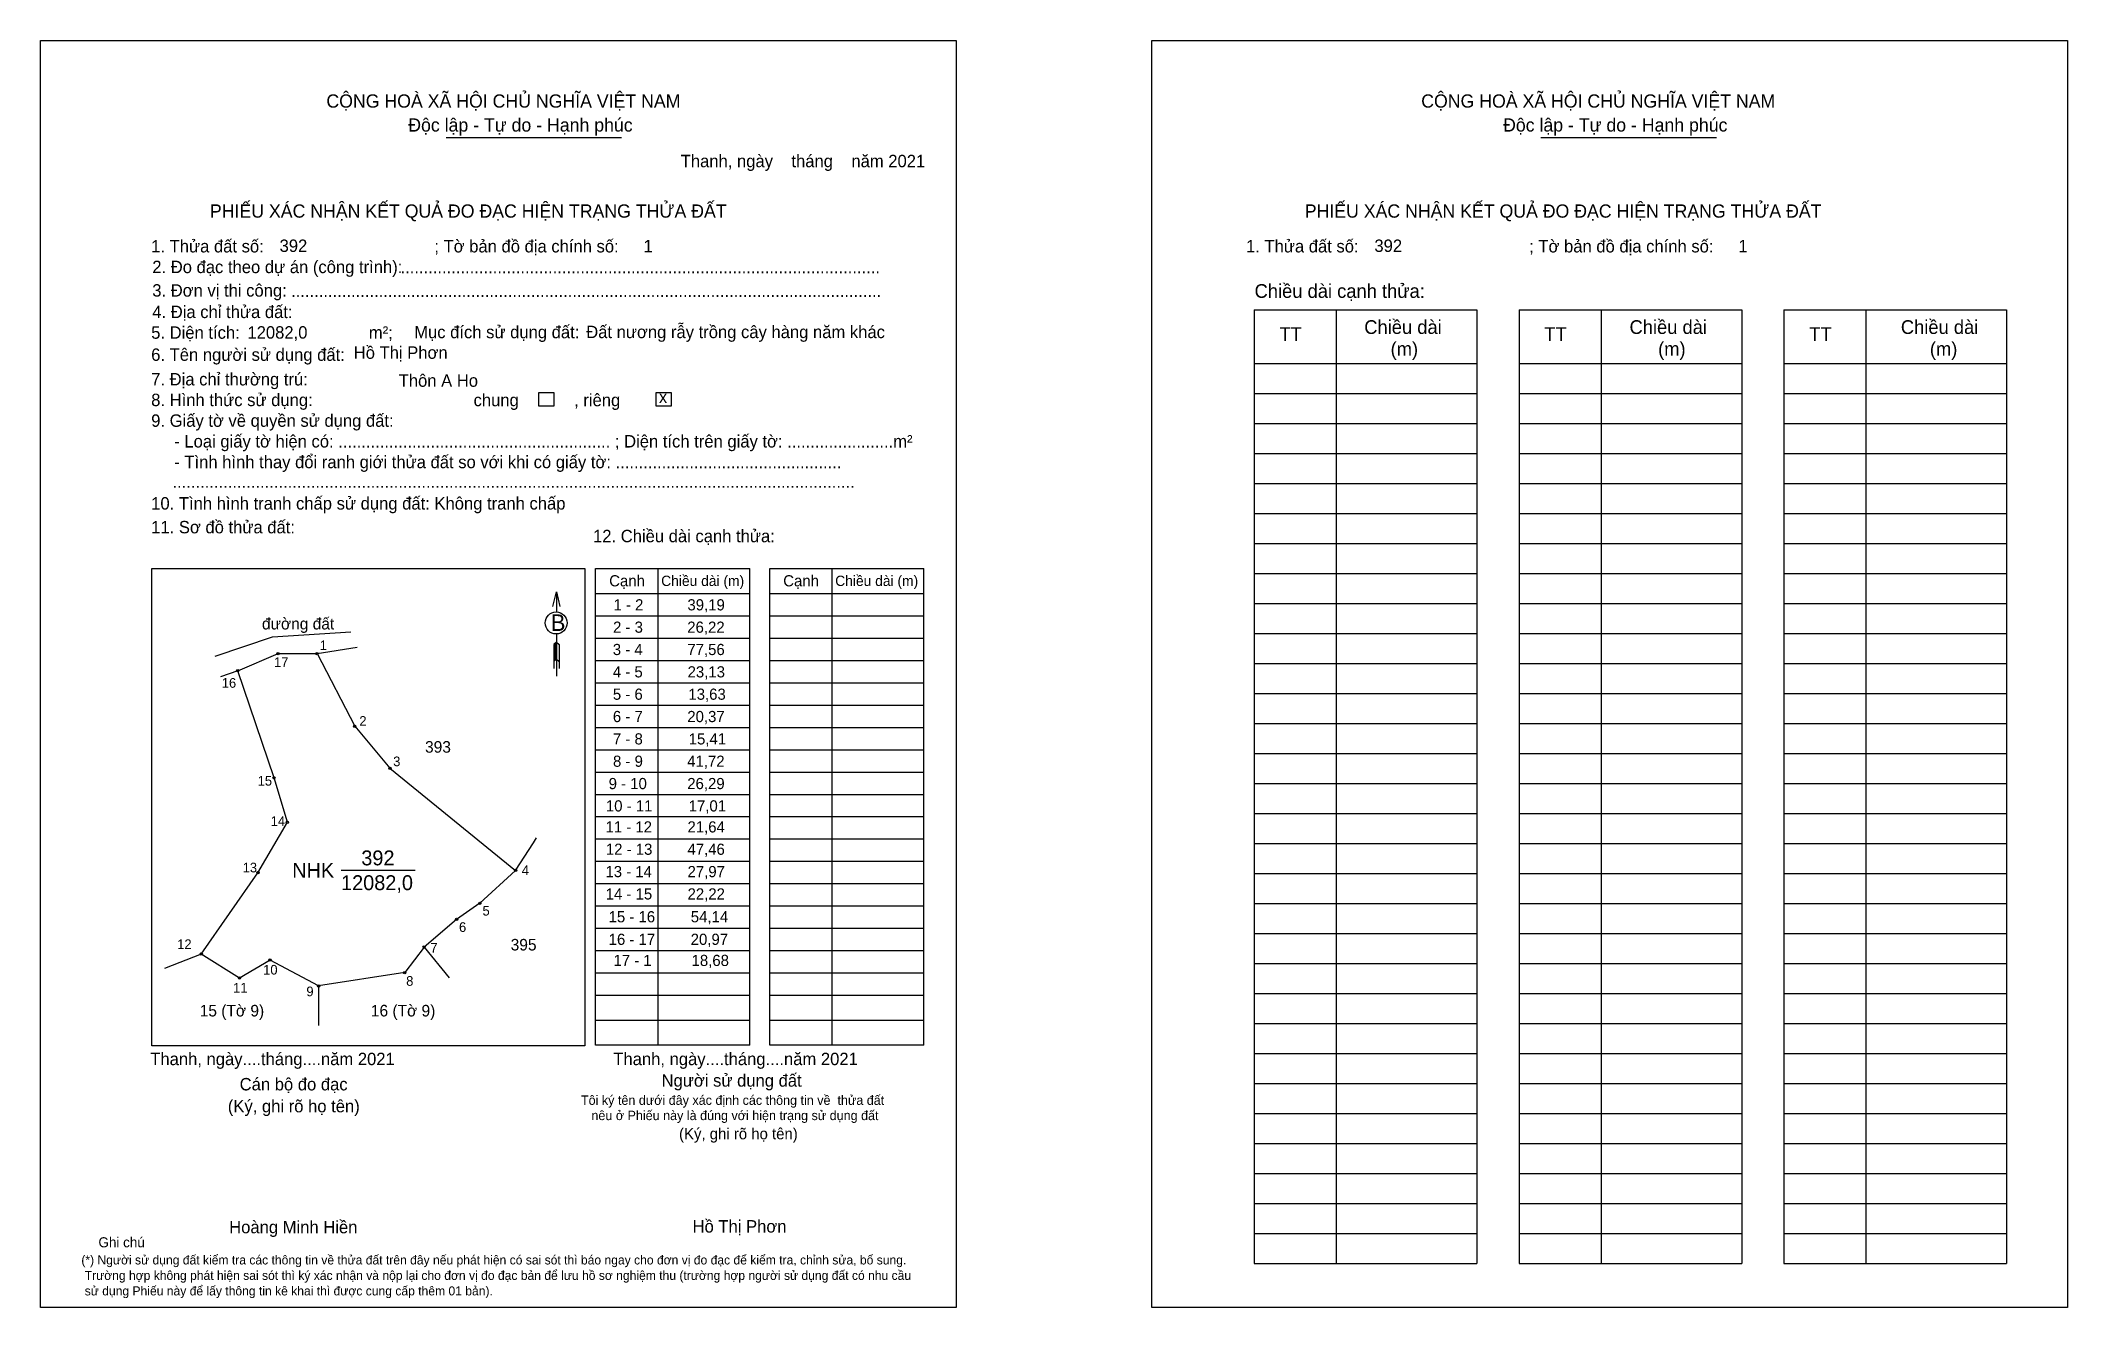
# Model space of a CAD drawing. Extents: x 545409 to 546379, y 1824297 to 1824903.
import ezdxf

# ---------------------------------------------------------------- set-up
doc = ezdxf.new("R2010")
doc.units = 0
for name, color, linetype in [('CanhThua', 7, 'Continuous'), ('kqddKhungInTrang1', 7, 'Continuous'), ('kqddKhungInTrang2', 7, 'Continuous'), ('kqddNoiDung', 7, 'Continuous'), ('kqddTemplate', 7, 'Continuous'), ('Level 1', 7, 'Continuous'), ('MocDinhThua', 7, 'Continuous'), ('NhanDiaChinhThua', 7, 'Continuous'), ('NhanTuCan', 7, 'Continuous'), ('RauThua', 7, 'Continuous'), ('SoHieuDinhThua', 7, 'Continuous')]:
    doc.layers.add(name, color=color, linetype=linetype)

msp = doc.modelspace()

# ---------------------------------------------------------------- linework, layer by layer
at = {"layer": 'CanhThua'}
for p, q in [((545503.14, 1824601.48), (545522.44, 1824609.7)), ((545522.44, 1824609.7), (545541.12, 1824609.7)), ((545541.12, 1824609.7), (545559.1, 1824574.88)), ((545520.52, 1824550.21), (545503.14, 1824601.48)), ((545559.1, 1824574.88), (545575.94, 1824554.79)), ((545526.91, 1824528.92), (545520.52, 1824550.21)), ((545575.94, 1824554.79), (545636.11, 1824505.86)), ((545512.8, 1824504.77), (545526.91, 1824528.92)), ((545485.62, 1824465.86), (545512.8, 1824504.77)), ((545636.11, 1824505.86), (545619.07, 1824490.21)), ((545607.89, 1824482.42), (545592.36, 1824469.23)), ((545619.07, 1824490.21), (545607.89, 1824482.42)), ((545503.95, 1824454.36), (545485.62, 1824465.86)), ((545518.62, 1824462.97), (545503.95, 1824454.36)), ((545541.81, 1824450.58), (545518.62, 1824462.97)), ((545592.36, 1824469.23), (545583.04, 1824456.96)), ((545583.04, 1824456.96), (545541.81, 1824450.58))]:
    msp.add_line(p, q, dxfattribs=at)
at = {"layer": 'kqddKhungInTrang1'}
msp.add_lwpolyline([(545408.68, 1824903.17), (545847.17, 1824903.17), (545847.17, 1824296.67), (545408.68, 1824296.67)], close=True, dxfattribs=at)
at = {"layer": 'kqddKhungInTrang2'}
msp.add_lwpolyline([(545940.71, 1824903.17), (546379.21, 1824903.17), (546379.21, 1824296.67), (545940.71, 1824296.67)], close=True, dxfattribs=at)
at = {"layer": 'kqddTemplate'}
for p, q in [((545602.9, 1824856.75), (545686.88, 1824856.75)), ((546127.12, 1824856.75), (546211.1, 1824856.75)), ((545989.8, 1824774.31), (546096.42, 1824774.31)), ((545989.8, 1824774.31), (545989.8, 1824317.74)), ((546029.03, 1824774.31), (546029.03, 1824317.74)), ((546096.42, 1824774.31), (546096.42, 1824317.74)), ((546116.62, 1824774.31), (546116.62, 1824317.74)), ((546116.62, 1824774.31), (546223.24, 1824774.31)), ((546155.86, 1824774.31), (546155.86, 1824317.74)), ((546223.24, 1824774.31), (546223.24, 1824317.74)), ((546243.44, 1824774.31), (546243.44, 1824317.74)), ((546243.44, 1824774.31), (546350.06, 1824774.31)), ((546282.68, 1824774.31), (546282.68, 1824317.73)), ((546350.06, 1824774.31), (546350.06, 1824317.73)), ((545989.8, 1824748.62), (546096.42, 1824748.62)), ((546116.62, 1824748.62), (546223.24, 1824748.62)), ((546243.44, 1824748.62), (546350.06, 1824748.62)), ((545989.8, 1824734.26), (546096.42, 1824734.26)), ((546116.62, 1824734.26), (546223.24, 1824734.26)), ((546243.44, 1824734.25), (546350.06, 1824734.25)), ((545989.8, 1824719.89), (546096.42, 1824719.89)), ((546116.62, 1824719.89), (546223.24, 1824719.89)), ((546243.44, 1824719.89), (546350.06, 1824719.89)), ((545989.8, 1824705.53), (546096.42, 1824705.53)), ((546116.62, 1824705.53), (546223.24, 1824705.53)), ((546243.44, 1824705.53), (546350.06, 1824705.53)), ((545989.8, 1824691.17), (546096.42, 1824691.17)), ((546116.62, 1824691.17), (546223.24, 1824691.17)), ((546243.44, 1824691.17), (546350.06, 1824691.17)), ((545989.8, 1824676.8), (546096.42, 1824676.8)), ((546116.62, 1824676.8), (546223.24, 1824676.8)), ((546243.44, 1824676.8), (546350.06, 1824676.8)), ((545989.8, 1824662.44), (546096.42, 1824662.44)), ((546116.62, 1824662.44), (546223.24, 1824662.44)), ((546243.44, 1824662.44), (546350.06, 1824662.44)), ((545674.48, 1824650.43), (545748.35, 1824650.43)), ((545674.48, 1824422.19), (545674.48, 1824650.43)), ((545704.19, 1824650.43), (545704.19, 1824422.19)), ((545748.35, 1824422.19), (545748.35, 1824650.43)), ((545757.81, 1824650.43), (545831.68, 1824650.43)), ((545757.81, 1824422.19), (545757.81, 1824650.43)), ((545787.52, 1824650.43), (545787.52, 1824422.19)), ((545831.68, 1824422.19), (545831.68, 1824650.43)), ((545989.8, 1824648.08), (546096.42, 1824648.08)), ((546116.62, 1824648.08), (546223.24, 1824648.08)), ((546243.44, 1824648.08), (546350.06, 1824648.08)), ((545655.66, 1824639.21), (545655.68, 1824629.63)), ((545674.48, 1824638.48), (545748.35, 1824638.48)), ((545757.81, 1824638.48), (545831.68, 1824638.48)), ((545674.48, 1824627.79), (545748.35, 1824627.79)), ((545757.81, 1824627.79), (545831.68, 1824627.79)), ((545989.8, 1824633.72), (546096.42, 1824633.72)), ((546116.62, 1824633.72), (546223.24, 1824633.72)), ((546243.44, 1824633.72), (546350.06, 1824633.72)), ((545655.69, 1824619.11), (545655.73, 1824598.95)), ((545674.48, 1824617.09), (545748.35, 1824617.09)), ((545757.81, 1824617.09), (545831.68, 1824617.09)), ((545989.8, 1824619.35), (546096.42, 1824619.35)), ((546116.62, 1824619.35), (546223.24, 1824619.35)), ((546243.44, 1824619.35), (546350.06, 1824619.35)), ((545655.7, 1824615.24), (545654.47, 1824614.07)), ((545655.7, 1824614.69), (545654.47, 1824613.52)), ((545655.7, 1824614.15), (545654.47, 1824612.97)), ((545654.47, 1824614.07), (545654.47, 1824602.51)), ((545655.7, 1824613.6), (545654.47, 1824612.42)), ((545655.7, 1824613.05), (545654.47, 1824611.88)), ((545655.7, 1824612.51), (545654.47, 1824611.33)), ((545655.7, 1824611.96), (545654.47, 1824610.78)), ((545655.71, 1824611.41), (545654.47, 1824610.23)), ((545655.71, 1824610.87), (545654.47, 1824609.69)), ((545655.71, 1824610.32), (545654.47, 1824609.14)), ((545655.71, 1824609.77), (545654.47, 1824608.59)), ((545655.71, 1824609.23), (545654.47, 1824608.05)), ((545655.71, 1824608.68), (545654.47, 1824607.5)), ((545655.71, 1824608.14), (545654.47, 1824606.95)), ((545655.71, 1824607.59), (545654.47, 1824606.4)), ((545655.71, 1824607.04), (545654.47, 1824605.86)), ((545655.7, 1824615.24), (545656.96, 1824614.07)), ((545655.71, 1824607.04), (545656.96, 1824605.86)), ((545656.96, 1824614.07), (545656.96, 1824602.51)), ((545674.48, 1824606.4), (545748.35, 1824606.4)), ((545757.81, 1824606.4), (545831.68, 1824606.4)), ((545989.8, 1824604.99), (546096.42, 1824604.99)), ((546116.62, 1824604.99), (546223.24, 1824604.99)), ((546243.44, 1824604.99), (546350.06, 1824604.99)), ((545674.48, 1824595.7), (545748.35, 1824595.7)), ((545757.81, 1824595.7), (545831.68, 1824595.7)), ((545989.8, 1824590.63), (546096.42, 1824590.63)), ((546116.62, 1824590.63), (546223.24, 1824590.63)), ((546243.44, 1824590.63), (546350.06, 1824590.63)), ((545674.48, 1824585), (545748.35, 1824585)), ((545757.81, 1824585), (545831.68, 1824585)), ((545674.48, 1824574.31), (545748.35, 1824574.31)), ((545757.81, 1824574.31), (545831.68, 1824574.31)), ((545989.8, 1824576.27), (546096.42, 1824576.27)), ((546116.62, 1824576.26), (546223.24, 1824576.26)), ((546243.44, 1824576.26), (546350.06, 1824576.26)), ((545674.48, 1824563.61), (545748.35, 1824563.61)), ((545757.81, 1824563.61), (545831.68, 1824563.61)), ((545989.8, 1824561.9), (546096.42, 1824561.9)), ((546116.62, 1824561.9), (546223.24, 1824561.9)), ((546243.44, 1824561.9), (546350.06, 1824561.9)), ((545674.48, 1824552.92), (545748.35, 1824552.92)), ((545757.81, 1824552.92), (545831.68, 1824552.92)), ((545674.48, 1824542.22), (545748.35, 1824542.22)), ((545757.81, 1824542.22), (545831.68, 1824542.22)), ((545989.8, 1824547.54), (546096.42, 1824547.54)), ((546116.62, 1824547.54), (546223.24, 1824547.54)), ((546243.44, 1824547.54), (546350.06, 1824547.54)), ((545748.35, 1824531.53), (545674.48, 1824531.53)), ((545831.68, 1824531.53), (545757.81, 1824531.53)), ((545989.8, 1824533.18), (546096.42, 1824533.18)), ((546116.62, 1824533.18), (546223.24, 1824533.18)), ((546243.44, 1824533.18), (546350.06, 1824533.18)), ((545748.35, 1824520.83), (545674.48, 1824520.83)), ((545831.68, 1824520.83), (545757.81, 1824520.83)), ((545748.35, 1824510.14), (545674.48, 1824510.14)), ((545831.68, 1824510.14), (545757.81, 1824510.14)), ((545989.8, 1824518.81), (546096.42, 1824518.81)), ((546116.62, 1824518.81), (546223.24, 1824518.81)), ((546243.44, 1824518.81), (546350.06, 1824518.81)), ((545989.8, 1824504.45), (546096.42, 1824504.45)), ((546116.62, 1824504.45), (546223.24, 1824504.45)), ((546243.44, 1824504.45), (546350.06, 1824504.45)), ((545748.35, 1824499.44), (545674.48, 1824499.44)), ((545831.68, 1824499.44), (545757.81, 1824499.44)), ((545748.35, 1824488.74), (545674.48, 1824488.74)), ((545831.68, 1824488.74), (545757.81, 1824488.74)), ((545989.8, 1824490.09), (546096.42, 1824490.09)), ((546116.62, 1824490.09), (546223.24, 1824490.09)), ((546243.44, 1824490.09), (546350.06, 1824490.09)), ((545748.35, 1824478.05), (545674.48, 1824478.05)), ((545831.68, 1824478.05), (545757.81, 1824478.05)), ((545989.8, 1824475.73), (546096.42, 1824475.73)), ((546116.62, 1824475.73), (546223.24, 1824475.73)), ((546243.44, 1824475.72), (546350.06, 1824475.72)), ((545748.35, 1824467.35), (545674.48, 1824467.35)), ((545831.68, 1824467.35), (545757.81, 1824467.35)), ((545989.8, 1824461.36), (546096.42, 1824461.36)), ((546116.62, 1824461.36), (546223.24, 1824461.36)), ((546243.44, 1824461.36), (546350.06, 1824461.36)), ((545748.35, 1824456.66), (545674.48, 1824456.66)), ((545831.68, 1824456.66), (545757.81, 1824456.66)), ((545748.35, 1824445.96), (545674.48, 1824445.96)), ((545831.68, 1824445.96), (545757.81, 1824445.96)), ((545989.8, 1824447), (546096.42, 1824447)), ((546116.62, 1824447), (546223.24, 1824447)), ((546243.44, 1824447), (546350.06, 1824447)), ((545748.35, 1824434.08), (545674.48, 1824434.08)), ((545831.68, 1824434.08), (545757.81, 1824434.08)), ((545989.8, 1824432.64), (546096.42, 1824432.64)), ((546116.62, 1824432.64), (546223.24, 1824432.64)), ((546243.44, 1824432.64), (546350.06, 1824432.64)), ((545748.35, 1824422.19), (545674.48, 1824422.19)), ((545831.68, 1824422.19), (545757.81, 1824422.19)), ((545989.8, 1824418.28), (546096.42, 1824418.28)), ((546116.62, 1824418.27), (546223.24, 1824418.27)), ((546243.44, 1824418.27), (546350.06, 1824418.27)), ((545989.8, 1824403.91), (546096.42, 1824403.91)), ((546116.62, 1824403.91), (546223.24, 1824403.91)), ((546243.44, 1824403.91), (546350.06, 1824403.91)), ((545989.8, 1824389.55), (546096.42, 1824389.55)), ((546116.62, 1824389.55), (546223.24, 1824389.55)), ((546243.44, 1824389.55), (546350.06, 1824389.55)), ((545989.8, 1824375.19), (546096.42, 1824375.19)), ((546116.62, 1824375.19), (546223.24, 1824375.19)), ((546243.44, 1824375.19), (546350.06, 1824375.19)), ((545989.8, 1824360.82), (546096.42, 1824360.82)), ((546116.62, 1824360.82), (546223.24, 1824360.82)), ((546243.44, 1824360.82), (546350.06, 1824360.82)), ((545989.8, 1824346.46), (546096.42, 1824346.46)), ((546116.62, 1824346.46), (546223.24, 1824346.46)), ((546243.44, 1824346.46), (546350.06, 1824346.46)), ((545989.8, 1824332.1), (546096.42, 1824332.1)), ((546116.62, 1824332.1), (546223.24, 1824332.1)), ((546243.44, 1824332.1), (546350.06, 1824332.1)), ((545989.8, 1824317.74), (546096.42, 1824317.74)), ((546116.62, 1824317.74), (546223.24, 1824317.74)), ((546243.44, 1824317.73), (546350.06, 1824317.73))]:
    msp.add_line(p, q, dxfattribs=at)
for points in [[(545647.35, 1824734.73), (545654.48, 1824734.73), (545654.48, 1824728.08), (545647.35, 1824728.08)], [(545703.46, 1824734.73), (545710.59, 1824734.73), (545710.59, 1824728.08), (545703.46, 1824728.08)], [(545462.03, 1824650.43), (545669.22, 1824650.43), (545669.22, 1824421.99), (545462.03, 1824421.99)]]:
    msp.add_lwpolyline(points, close=True, dxfattribs=at)
msp.add_lwpolyline([(545653.94, 1824632.27), (545655.66, 1824639.21), (545657.4, 1824632.28)], dxfattribs=at)
msp.add_circle((545655.55, 1824624.37), 5.26, dxfattribs=at)
at = {"layer": 'Level 1'}
for p, q in [((545492.28, 1824608.52), (545519.82, 1824617.69)), ((545519.82, 1824617.69), (545557.22, 1824620.17)), ((545503.14, 1824601.48), (545494.83, 1824598.58)), ((545485.62, 1824465.86), (545468, 1824458.92)), ((545541.81, 1824450.58), (545541.81, 1824431.64))]:
    msp.add_line(p, q, dxfattribs=at)
at = {"layer": 'MocDinhThua'}
for centre in [(545522.44, 1824609.7), (545541.12, 1824609.7), (545503.14, 1824601.48), (545559.1, 1824574.88), (545520.52, 1824550.21), (545575.94, 1824554.79), (545526.91, 1824528.92), (545512.8, 1824504.77), (545636.11, 1824505.86), (545619.07, 1824490.21), (545607.89, 1824482.42), (545485.62, 1824465.86), (545518.62, 1824462.97), (545592.36, 1824469.23), (545503.95, 1824454.36), (545583.04, 1824456.96), (545541.81, 1824450.58)]:
    msp.add_circle(centre, 0.555, dxfattribs=at)
at = {"layer": 'NhanDiaChinhThua'}
msp.add_line((545552.56, 1824505.95), (545588.06, 1824505.95), dxfattribs=at)
at = {"layer": 'RauThua'}
for p, q in [((545541.12, 1824609.7), (545560.35, 1824612.79)), ((545644.7, 1824519.03), (545646.15, 1824521.54)), ((545636.11, 1824505.86), (545644.7, 1824519.03)), ((545636.11, 1824505.86), (545644.7, 1824519.03)), ((545592.36, 1824469.23), (545604.4, 1824454.5))]:
    msp.add_line(p, q, dxfattribs=at)

# ---------------------------------------------------------------- texts
at = {"layer": 'kqddNoiDung'}
for s, height, p in [('Thanh, ngày    tháng    năm 2021  ', 5.942, (545715.21, 1824842.52)), ('392', 5.942, (545523.14, 1824801.97)), ('1', 5.94, (545697.41, 1824801.79)), ('392', 5.942, (546047.36, 1824801.97)), ('1', 5.94, (546221.63, 1824801.79)), ('........................................................................................................', 5.942, (545581.04, 1824791.73)), ('................................................................................................................................', 5.942, (545528.65, 1824780.47)), ('12082,0', 5.942, (545507.75, 1824760.48)), ('Đất nương rẫy trồng cây hàng năm khác', 5.942, (545669.96, 1824760.71)), ('Hồ Thị Phơn', 5.942, (545558.64, 1824750.81)), ('Thôn A Ho', 5.942, (545580.17, 1824737.42)), ('x', 5.94, (545704.77, 1824729.62)), ('1 - 2', 5.348, (545683.01, 1824630.37)), ('39,19', 5.348, (545718.42, 1824630.37)), ('2 - 3', 5.348, (545682.8, 1824619.67)), ('26,22', 5.348, (545718.34, 1824619.67)), ('3 - 4', 5.348, (545682.68, 1824608.98)), ('77,56', 5.348, (545718.39, 1824608.98)), ('4 - 5', 5.348, (545682.71, 1824598.28)), ('23,13', 5.348, (545718.5, 1824598.28)), ('5 - 6', 5.348, (545682.73, 1824587.58)), ('13,63', 5.348, (545718.88, 1824587.58)), ('6 - 7', 5.348, (545682.73, 1824576.89)), ('20,37', 5.348, (545718.35, 1824576.89)), ('7 - 8', 5.348, (545682.76, 1824566.19)), ('15,41', 5.348, (545719.03, 1824566.19)), ('8 - 9', 5.348, (545682.79, 1824555.5)), ('41,72', 5.348, (545718.31, 1824555.5)), ('9 - 10', 5.348, (545680.71, 1824544.8)), ('26,29', 5.348, (545718.34, 1824544.8)), ('10 - 11', 5.348, (545679.38, 1824534.11)), ('17,01', 5.348, (545719.03, 1824534.11)), ('11 - 12', 5.348, (545679.19, 1824524.05)), ('21,64', 5.348, (545718.44, 1824524.05)), ('12 - 13', 5.348, (545679.36, 1824513.36)), ('47,46', 5.348, (545718.43, 1824513.36)), ('13 - 14', 5.348, (545679.16, 1824502.66)), ('27,97', 5.348, (545718.48, 1824502.66)), ('14 - 15', 5.348, (545679.29, 1824491.97)), ('22,22', 5.348, (545718.47, 1824491.97)), ('15 - 16', 5.348, (545680.68, 1824481.04)), ('54,14', 5.348, (545720.04, 1824481.04)), ('16 - 17', 5.348, (545680.71, 1824470.24)), ('20,97', 5.348, (545719.98, 1824470.24)), ('17 - 1', 5.348, (545682.99, 1824460.13)), ('18,68', 5.348, (545720.41, 1824460.13)), ('Thanh, ngày....tháng....năm 2021', 5.942, (545461.22, 1824412.67)), ('Thanh, ngày....tháng....năm 2021', 5.942, (545682.94, 1824412.67)), ('Hồ Thị Phơn', 5.942, (545720.89, 1824332.53))]:
    msp.add_text(s, height=height, dxfattribs=at).set_placement(p)
at = {"layer": 'kqddTemplate'}
for s, height, p in [('CỘNG HOÀ XÃ HỘI CHỦ NGHĨA VIỆT NAM', 6.3381, (545545.55, 1824871.05)), ('CỘNG HOÀ XÃ HỘI CHỦ NGHĨA VIỆT NAM', 6.3381, (546069.77, 1824871.05)), ('Độc lập - Tự do - Hạnh phúc', 6.3381, (545584.75, 1824859.59)), ('Độc lập - Tự do - Hạnh phúc', 6.3381, (546108.97, 1824859.59)), ('PHIẾU XÁC NHẬN KẾT QUẢ ĐO ĐẠC HIỆN TRẠNG THỬA ĐẤT', 6.3381, (545489.79, 1824818.38)), ('PHIẾU XÁC NHẬN KẾT QUẢ ĐO ĐẠC HIỆN TRẠNG THỬA ĐẤT', 6.3381, (546014.01, 1824818.38)), ('1. Thửa đất số:                                     ; Tờ bản đồ địa chính số:', 5.942, (545461.66, 1824801.73)), ('1. Thửa đất số:                                     ; Tờ bản đồ địa chính số:', 5.942, (545985.88, 1824801.73)), ('2. Đo đạc theo dự án (công trình): ', 5.942, (545462.19, 1824791.83)), ('3. Đơn vị thi công: ', 5.942, (545462.18, 1824780.59)), ('Chiều dài cạnh thửa:', 6.5658, (545989.98, 1824779.99)), ('4. Địa chỉ thửa đất:', 5.942, (545462.19, 1824770.31)), ('5. Diện tích:                            m²; ', 5.942, (545461.66, 1824760.41)), ('Mục đích sử dụng đất:', 5.942, (545587.59, 1824760.65)), ('TT', 6.566, (546001.91, 1824759.33)), ('Chiều dài', 6.566, (546042.5, 1824762.72)), ('TT', 6.566, (546128.74, 1824759.33)), ('Chiều dài', 6.566, (546169.51, 1824762.72)), ('TT', 6.566, (546255.56, 1824759.33)), ('Chiều dài', 6.566, (546299.43, 1824762.72)), ('6. Tên người sử dụng đất:', 5.942, (545461.66, 1824749.84)), ('(m)', 6.566, (546055.11, 1824752.28)), ('(m)', 6.566, (546183.21, 1824752.28)), ('(m)', 6.566, (546313.33, 1824752.28)), ('7. Địa chỉ thường trú:', 5.942, (545461.66, 1824738.06)), ('8. Hình thức sử dụng:', 5.942, (545461.66, 1824728.16)), ('chung            , riêng', 5.942, (545616.03, 1824728.1)), ('9. Giấy tờ về quyền sử dụng đất:', 5.942, (545461.66, 1824718.26)), ('     - Loại giấy tờ hiện có: ........................................................... ; Diện tích trên giấy tờ: .......................m²', 5.942, (545461.66, 1824708.35)), ('     - Tình hình thay đổi ranh giới thửa đất so với khi có giấy tờ: .................................................', 5.942, (545461.66, 1824698.45)), ('10. Tình hình tranh chấp sử dụng đất: Không tranh chấp', 5.942, (545461.66, 1824678.64)), ('....................................................................................................................................................', 5.942, (545471.83, 1824689.05)), ('11. Sơ đồ thửa đất:', 5.942, (545461.66, 1824667.26)), ('12. Chiều dài cạnh thửa:', 5.942, (545673.23, 1824663)), ('Cạnh', 5.348, (545680.97, 1824641.87)), ('Chiều dài (m)', 4.9517, (545705.85, 1824642.05)), ('Cạnh', 5.348, (545764.3, 1824641.87)), ('Chiều dài (m)', 4.9517, (545789.18, 1824642.05)), ('B', 7.92, (545652.95, 1824620.55)), ('Cán bộ đo đạc', 5.942, (545504.03, 1824400.58)), ('Người sử dụng đất', 5.942, (545706.04, 1824402.37)), ('(Ký, ghi rõ họ tên)', 5.942, (545498.36, 1824390.09)), ('Tôi ký tên dưới đây xác định các thông tin về  thửa đất ', 4.4921, (545667.44, 1824393.66)), ('nêu ở Phiếu này là đúng với hiện trạng sử dụng đất', 4.4921, (545672.45, 1824386.36)), ('(Ký, ghi rõ họ tên)', 5.3478, (545714.41, 1824377.18)), ('Hoàng Minh Hiền', 5.942, (545499.01, 1824332.19)), ('Ghi chú', 4.813, (545436.41, 1824325.47)), ('(*) Người sử dụng đất kiểm tra các thông tin về thửa đất trên đây nếu phát hiện có sai sót thì báo ngay cho đơn vị đo đạc để kiểm tra, chỉnh sửa, bổ sung.', 4.33172, (545428.22, 1824317.26)), (' Trường hợp không phát hiện sai sót thì ký xác nhận và nộp lại cho đơn vị đo đạc bản để lưu hồ sơ nghiệm thu (trường hợp người sử dụng đất có nhu cầu', 4.33172, (545428.22, 1824309.85)), (' sử dụng Phiếu này để lấy thông tin kê khai thì được cung cấp thêm 01 bản).', 4.3317, (545428.22, 1824302.44))]:
    msp.add_text(s, height=height, dxfattribs=at).set_placement(p)
at = {"layer": 'NhanDiaChinhThua'}
for s, p in [('392', (545562.27, 1824508.32)), ('NHK', (545529.18, 1824502.39)), ('12082,0', (545552.56, 1824496.45))]:
    msp.add_text(s, height=7.127, dxfattribs=at).set_placement(p)
at = {"layer": 'NhanTuCan'}
for s, p in [('đường đất', (545514.71, 1824621.24)), ('393', (545592.79, 1824562.25)), ('395', (545633.79, 1824467.56)), ('15 (Tờ 9)', (545484.9, 1824435.98)), ('16 (Tờ 9)', (545566.86, 1824435.98))]:
    msp.add_text(s, height=5.551, dxfattribs=at).set_placement(p)
at = {"layer": 'SoHieuDinhThua'}
for s, height, p in [('17', 4.625, (545520.46, 1824603.22)), ('1', 4.63, (545542.32, 1824611.34)), ('16', 4.625, (545495.47, 1824593.34)), ('2', 4.63, (545561.32, 1824575.13)), ('3', 4.63, (545577.53, 1824555.77)), ('15', 4.625, (545512.65, 1824546.49)), ('14', 4.625, (545518.88, 1824527.16)), ('13', 4.625, (545505.46, 1824504.95)), ('4', 4.63, (545639.1, 1824503.68)), ('6', 4.63, (545609.06, 1824476.45)), ('5', 4.63, (545620.3, 1824484.29)), ('12', 4.625, (545474.12, 1824468.25)), ('7', 4.63, (545595.32, 1824466.5)), ('11', 4.625, (545500.88, 1824447.42)), ('10', 4.625, (545515.28, 1824456.03)), ('8', 4.63, (545583.75, 1824450.67)), ('9', 4.63, (545535.97, 1824445.66))]:
    msp.add_text(s, height=height, dxfattribs=at).set_placement(p)

doc.saveas('drawing.dxf')
